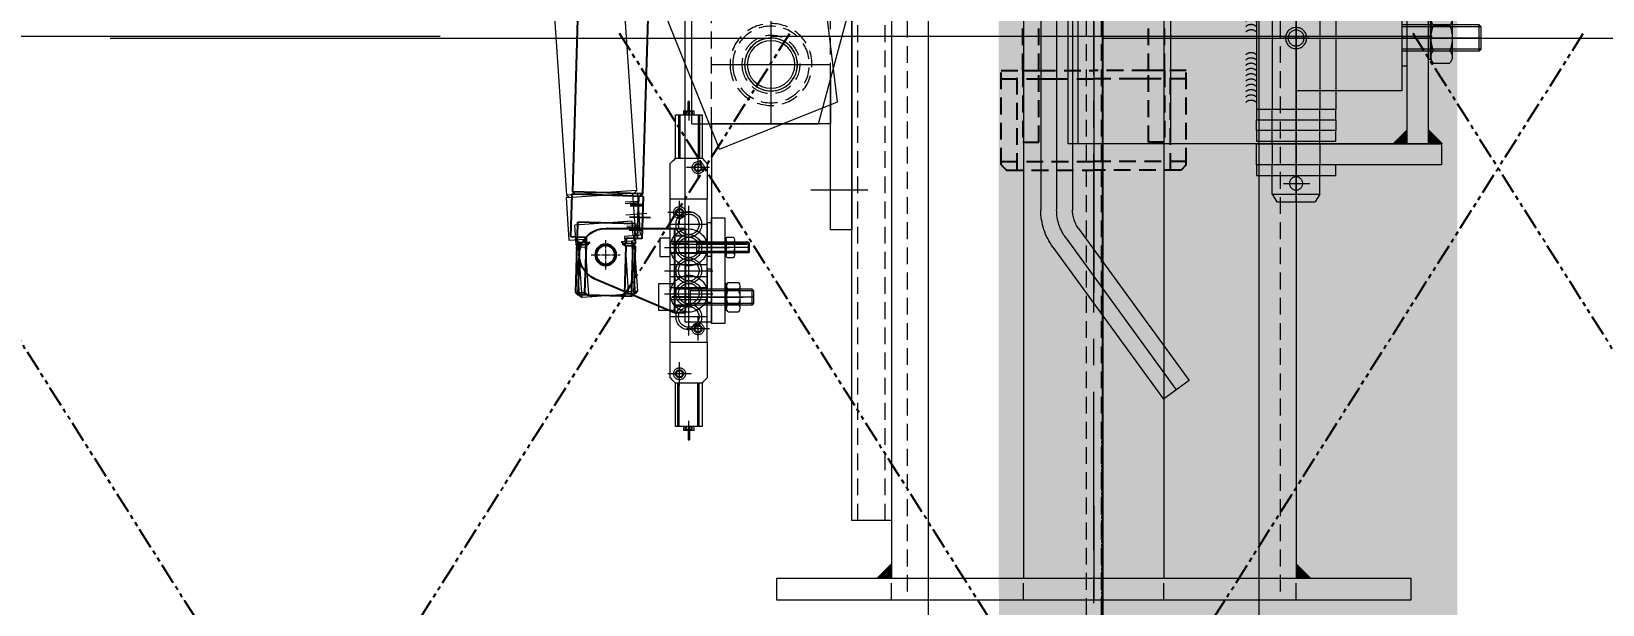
# Model space of a CAD drawing. Header units: inches. Extents: x 702888 to 852715, y 9845 to 271320.
# Drawn here: x 740424 to 741018, y 84140 to 84357 of the extents above; entities that cross this region are included whole.
import ezdxf

# ---------------------------------------------------------------- set-up
doc = ezdxf.new("R2010")
doc.units = ezdxf.units.IN
doc.header["$MEASUREMENT"] = 0
doc.header["$PDMODE"] = 34
for name, pattern in [('CENTER', [2, 1.25, -0.25, 0.25, -0.25]), ('CENTER2', [1.125, 0.75, -0.125, 0.125, -0.125]), ('DASHED2', [0.375, 0.25, -0.125]), ('DASHEDX2', [1.5, 1, -0.5]), ('GESTRICHELT2', [9.525, 6.35, -3.175]), ('HIDDEN', [9.525, 6.35, -3.175]), ('MITTE2', [725.805, 483.87, -80.645, 80.645, -80.645]), ('PHANTOM2', [31.75, 15.875, -3.175, 3.175, -3.175, 3.175, -3.175])]:
    doc.linetypes.add(name, pattern=pattern)
doc.layers.get('0').update_dxf_attribs({"lineweight": 5})
doc.layers.get('Defpoints').update_dxf_attribs({"lineweight": 5})
for name, color, linetype, lineweight in [('AIR PIPE', 120, 'Continuous', 5), ('Beam 200', 6, 'Continuous', 0), ('CABLE TRAY', 30, 'Continuous', 5), ('chain', 2, 'Continuous', 5), ('chain con', 52, 'Continuous', 5), ('cl', 6, 'CENTER', 5), ('DUENN', 1, 'Continuous', 0), ('MITTE', 1, 'MITTE2', 0), ('UNSICHTBAR', 1, 'GESTRICHELT2', 0), ('VERBINDUNGSELEMENTE', 5, 'Continuous', 0), ('VOLLINIE', 7, 'Continuous', 0), ('VOLLLINIE', 7, 'Continuous', 0)]:
    doc.layers.add(name, color=color, linetype=linetype, lineweight=lineweight)
for name, color, linetype in [('FESTO', 5, 'Continuous'), ('M_Klinke', 20, 'GESTRICHELT2'), ('Nozzle', 7, 'Continuous'), ('PF2-6 m', 200, 'Continuous')]:
    doc.layers.add(name, color=color, linetype=linetype)
doc.styles.add('s', font='simplex.shx', dxfattribs={"width": 0.8})
doc.dimstyles.new('D1', dxfattribs={"dimscale": 66, "dimtxt": 2.5, "dimasz": 2.5, "dimexe": 1, "dimexo": 1, "dimgap": 1.25, "dimtad": 1, "dimdec": 0, "dimdsep": 46, "dimtxsty": 'Standard', "dimblk": 'OPEN30', "dimcen": 2.5, "dimclrd": 150, "dimclre": 150, "dimclrt": 140, "dimadec": 0, "dimazin": 0, "dimtfac": 1, "dimtdec": 0, "dimtmove": 0, "dimatfit": 3, "dimfxl": 1, "dimtfill": 1, "dimlwd": 13, "dimlwe": 13, "dimarcsym": 0})
doc.dimstyles.new('mahesh', dxfattribs={"dimscale": 150, "dimtxt": 3, "dimasz": 2.5, "dimexe": 1, "dimexo": 1, "dimgap": 1, "dimtad": 1, "dimdec": 1, "dimzin": 12, "dimtxsty": 's', "dimcen": 2.5, "dimclrd": 1, "dimclre": 1, "dimclrt": 1, "dimadec": 0, "dimazin": 3, "dimtfac": 1, "dimtdec": 1, "dimtmove": 0, "dimatfit": 3, "dimfxl": 1.25, "dimlwd": 13, "dimlwe": 13, "dimarcsym": 0})

# ---------------------------------------------------------------- blocks, each defined once
blk = doc.blocks.new('_Open30')
at = {"color": 0, "linetype": 'ByBlock', "lineweight": -2}
for p, q in [((-1, 0.2679), (0, 0)), ((0, 0), (-1, -0.2679)), ((0, 0), (-1, 0))]:
    blk.add_line(p, q, dxfattribs=at)
blk = doc.blocks.new('*D156')
at = {"color": 150, "lineweight": 13, "transparency": 16777216}
for p, q in [((740754.07, 90221.03), (738503.88, 90221.03)), ((738578.88, 79892.14), (738578.88, 90033.53)), ((740754.07, 79704.64), (738503.88, 79704.64))]:
    blk.add_line(p, q, dxfattribs=at)
at = {"layer": 'Defpoints', "color": 0, "transparency": 16777216}
for p in [(738578.88, 90221.03), (740829.07, 90221.03), (740829.07, 79704.64)]:
    blk.add_point(p, dxfattribs=at)
at = {"color": 150, "lineweight": 13, "transparency": 16777216, "xscale": 187.5, "yscale": 187.5, "zscale": 187.5}
for p, rotation in [((738578.88, 90221.03), 90), ((738578.88, 79704.64), 270)]:
    blk.add_blockref('_Open30', p, dxfattribs=dict(at, rotation=rotation))
at = {"color": 140, "transparency": 16777216, "insert": (738391.38, 84962.83), "char_height": 187.5, "attachment_point": 5, "rotation": 90, "bg_fill": 3, "box_fill_scale": 1.25, "bg_fill_color": 256, "bg_fill_true_color": 13158600, "bg_fill_transparency": 0}
blk.add_mtext('10516', dxfattribs=at)
blk = doc.blocks.new('T6YY6')
at = {"linetype": 'CENTER2', "ltscale": 80}
blk.add_line((706263.83, 77134.13), (706263.83, 83265.35), dxfattribs=at)
for p, q in [((706201.33, 77210.38), (706201.33, 83210.38)), ((706326.33, 77210.38), (706326.33, 83210.38))]:
    blk.add_line(p, q)
at = {"linetype": 'HIDDEN'}
for p, q in [((706260.98, 83210.38), (706260.98, 77210.38)), ((706266.68, 83210.38), (706266.68, 77210.38))]:
    blk.add_line(p, q, dxfattribs=at)
blk = doc.blocks.new('*D286')
at = {"color": 150, "lineweight": 13, "transparency": 16777216}
for p, q in [((728828.87, 84288.12), (728828.87, 83559.18)), ((742828.87, 84288.12), (742828.87, 83559.18)), ((728993.87, 83625.18), (742663.87, 83625.18))]:
    blk.add_line(p, q, dxfattribs=at)
at = {"layer": 'Defpoints', "color": 0, "transparency": 16777216}
for p in [(728828.87, 84354.12), (742828.87, 84354.12), (742828.87, 83625.18)]:
    blk.add_point(p, dxfattribs=at)
at = {"color": 150, "lineweight": 13, "transparency": 16777216, "xscale": 165, "yscale": 165, "zscale": 165, "rotation": 180}
blk.add_blockref('_Open30', (728828.87, 83625.18), dxfattribs=at)
at = {"color": 150, "lineweight": 13, "transparency": 16777216, "xscale": 165, "yscale": 165, "zscale": 165}
blk.add_blockref('_Open30', (742828.87, 83625.18), dxfattribs=at)
at = {"color": 140, "transparency": 16777216, "insert": (735828.87, 83790.18), "char_height": 165, "attachment_point": 5, "bg_fill": 3, "box_fill_scale": 1.25, "bg_fill_color": 256, "bg_fill_true_color": 13158600, "bg_fill_transparency": 0}
blk.add_mtext('14000', dxfattribs=at)
blk = doc.blocks.new('*D624')
at = {"layer": 'chain', "color": 1, "linetype": 'DASHEDX2', "lineweight": 13, "transparency": 16777216}
for p, q in [((-5068.04, -10027.56), (-5068.04, -10357.69)), ((-3068.04, -10027.56), (-3068.04, -10357.69)), ((-3443.04, -10207.69), (-4693.04, -10207.69))]:
    blk.add_line(p, q, dxfattribs=at)
at = {"layer": 'chain', "color": 1, "linetype": 'DASHEDX2', "transparency": 16777216}
for points in [[(-4693.04, -10145.19), (-4693.04, -10270.19), (-5068.04, -10207.69)], [(-3443.04, -10145.19), (-3443.04, -10270.19), (-3068.04, -10207.69)]]:
    blk.add_solid(points, dxfattribs=at)
at = {"layer": 'Defpoints', "color": 0, "linetype": 'DASHEDX2', "transparency": 16777216}
for p in [(-5068.04, -9877.56), (-3068.04, -9877.56), (-5068.04, -10207.69)]:
    blk.add_point(p, dxfattribs=at)
at = {"layer": 'chain', "color": 1, "linetype": 'DASHEDX2', "transparency": 16777216, "insert": (-4068.04, -9832.69), "char_height": 450, "attachment_point": 5, "style": 's'}
blk.add_mtext('2000', dxfattribs=at)
blk = doc.blocks.new('A$C4D81176E')
at = {"layer": 'Nozzle', "color": 2, "linetype": 'PHANTOM2', "ltscale": 0.5}
for q in [(361.29, 4.67), (361.29, -359.71)]:
    blk.add_line((72.96, -177.52), q, dxfattribs=at)
at = {"layer": 'Nozzle', "color": 2}
for p, q in [((-43.89, -160.17), (-43.98, -160.56)), ((-43.81, -159.77), (-43.89, -160.17)), ((-43.63, -159.37), (-43.81, -159.77)), ((-43.41, -159.02), (-43.63, -159.37)), ((-43.14, -158.67), (-43.41, -159.02)), ((-42.83, -158.4), (-43.14, -158.67)), ((-42.48, -158.14), (-42.83, -158.4)), ((-42.13, -157.92), (-42.48, -158.14)), ((-41.77, -157.74), (-42.13, -157.92)), ((-41.82, -160.26), (-41.91, -160.48)), ((-41.64, -160.03), (-41.82, -160.26)), ((-41.33, -157.61), (-41.77, -157.74)), ((-41.47, -159.86), (-41.64, -160.03)), ((-41.25, -159.68), (-41.47, -159.86)), ((-40.94, -157.52), (-41.33, -157.61)), ((-41.02, -159.59), (-41.25, -159.68)), ((-40.76, -159.5), (-41.02, -159.59)), ((-40.49, -157.52), (-40.94, -157.52)), ((-40.49, -159.5), (-40.76, -159.5)), ((17.67, -154.51), (-40.49, -157.52)), ((17.67, -156.5), (-40.49, -159.5)), ((-26.32, -156.77), (-26.32, -158.75)), ((4.15, -158.49), (4.15, -196.51)), ((16.65, -158.49), (4.15, -158.49)), ((16.92, -158.53), (16.65, -158.49)), ((17.18, -158.58), (16.92, -158.53)), ((17.4, -158.71), (17.18, -158.58)), ((17.62, -158.84), (17.4, -158.71)), ((17.8, -159.02), (17.62, -158.84)), ((18.11, -154.51), (17.67, -154.51)), ((17.93, -156.5), (17.67, -156.5)), ((17.98, -159.24), (17.8, -159.02)), ((18.2, -156.59), (17.93, -156.5)), ((18.06, -159.5), (17.98, -159.24)), ((18.15, -159.73), (18.06, -159.5)), ((18.51, -154.6), (18.11, -154.51)), ((18.15, -159.99), (18.15, -159.73)), ((18.15, -159.99), (18.15, -195.01)), ((18.42, -156.68), (18.2, -156.59)), ((18.64, -156.86), (18.42, -156.68)), ((18.9, -154.74), (18.51, -154.6)), ((18.82, -157.03), (18.64, -156.86)), ((18.95, -157.25), (18.82, -157.03)), ((19.3, -154.91), (18.9, -154.74)), ((19.08, -157.47), (18.95, -157.25)), ((19.17, -157.74), (19.08, -157.47)), ((19.17, -158), (19.17, -157.74)), ((19.17, -165.03), (19.17, -158)), ((19.65, -155.13), (19.3, -154.91)), ((20.01, -155.4), (19.65, -155.13)), ((20.27, -155.66), (20.01, -155.4)), ((20.54, -156.02), (20.27, -155.66)), ((20.76, -156.37), (20.54, -156.02)), ((20.94, -156.77), (20.76, -156.37)), ((21.07, -157.16), (20.94, -156.77)), ((21.16, -157.56), (21.07, -157.16)), ((21.16, -158), (21.16, -157.56)), ((21.16, -165.03), (21.16, -157.96)), ((48.98, -157.52), (28.18, -157.52)), ((28.18, -157.52), (28.18, -197.53)), ((48.98, -157.52), (48.98, -197.53)), ((-43.98, -160.56), (-44.03, -161.01)), ((-44.03, -194.04), (-44.03, -161.01)), ((-41.91, -160.48), (-42, -160.74)), ((-42, -160.74), (-42, -161.01)), ((-42, -194.04), (-42, -161.01)), ((28.18, -165.03), (18.15, -165.03)), ((49.64, -162.86), (48.98, -162.73)), ((50.3, -163.04), (49.64, -162.86)), ((50.92, -163.3), (50.3, -163.04)), ((51.54, -163.61), (50.92, -163.3)), ((52.11, -163.97), (51.54, -163.61)), ((52.64, -164.32), (52.11, -163.97)), ((53.17, -164.76), (52.64, -164.32)), ((53.66, -165.25), (53.17, -164.76)), ((54.1, -165.78), (53.66, -165.25)), ((54.5, -166.31), (54.1, -165.78)), ((54.9, -166.88), (54.5, -166.31)), ((48.98, -167.5), (28.18, -167.5)), ((55.21, -167.5), (54.9, -166.88)), ((55.47, -168.12), (55.21, -167.5)), ((55.65, -168.73), (55.47, -168.12)), ((55.82, -169.4), (55.65, -168.73)), ((55.96, -170.06), (55.82, -169.4)), ((56, -170.77), (55.96, -170.06)), ((56, -170.77), (55.96, -184.32)), ((62.98, -170.77), (56, -170.77)), ((62.98, -170.77), (62.98, -171.69)), ((72.96, -171.69), (62.98, -171.69)), ((72.96, -171.69), (72.96, -174.83)), ((68.67, -177.52), (72.96, -174.83)), ((68.67, -177.52), (72.96, -180.35)), ((72.96, -183.49), (62.98, -183.44)), ((62.98, -183.44), (62.98, -184.37)), ((72.96, -180.35), (72.96, -183.49)), ((28.18, -190.02), (18.15, -190.02)), ((19.17, -190.02), (19.17, -197.04)), ((21.16, -190.02), (21.16, -197.04)), ((48.98, -187.5), (28.18, -187.5)), ((53.17, -190.29), (53.66, -189.8)), ((53.66, -189.8), (54.1, -189.31)), ((54.1, -189.31), (54.5, -188.74)), ((54.5, -188.74), (54.85, -188.17)), ((54.85, -188.17), (55.16, -187.59)), ((55.16, -187.59), (55.43, -186.97)), ((55.43, -186.97), (55.65, -186.31)), ((55.65, -186.31), (55.78, -185.69)), ((55.78, -185.69), (55.91, -184.99)), ((55.91, -184.99), (55.96, -184.32)), ((62.98, -184.37), (55.96, -184.32)), ((-44.03, -194.04), (-43.98, -194.44)), ((-43.98, -194.44), (-43.89, -194.88)), ((-43.89, -194.88), (-43.81, -195.28)), ((-43.81, -195.28), (-43.63, -195.67)), ((-43.63, -195.67), (-43.41, -196.03)), ((-42, -194.04), (-42, -194.3)), ((-42, -194.3), (-41.91, -194.53)), ((-41.91, -194.53), (-41.82, -194.79)), ((-41.82, -194.79), (-41.64, -195.01)), ((-41.64, -195.01), (-41.47, -195.19)), ((-41.47, -195.19), (-41.25, -195.32)), ((-41.25, -195.32), (-41.02, -195.45)), ((-41.02, -195.45), (-40.76, -195.5)), ((-40.76, -195.5), (-40.49, -195.54)), ((17.67, -198.54), (-40.49, -195.54)), ((17.62, -196.16), (17.8, -195.98)), ((17.62, -196.16), (17.8, -195.98)), ((17.8, -195.98), (17.98, -195.76)), ((17.8, -195.98), (17.98, -195.76)), ((17.98, -195.76), (18.06, -195.54)), ((17.98, -195.76), (18.06, -195.54)), ((18.06, -195.54), (18.15, -195.28)), ((18.06, -195.54), (18.15, -195.28)), ((18.15, -195.28), (18.15, -195.01)), ((18.15, -195.28), (18.15, -195.01)), ((48.98, -192.32), (49.64, -192.18)), ((49.64, -192.18), (50.26, -191.96)), ((50.26, -191.96), (50.92, -191.74)), ((50.92, -191.74), (51.5, -191.43)), ((51.5, -191.43), (52.07, -191.08)), ((52.07, -191.08), (52.64, -190.73)), ((52.64, -190.73), (53.17, -190.29)), ((-43.41, -196.03), (-43.14, -196.34)), ((-43.14, -196.34), (-42.83, -196.65)), ((-42.83, -196.65), (-42.48, -196.91)), ((-42.48, -196.91), (-42.13, -197.13)), ((-42.13, -197.13), (-41.77, -197.31)), ((-41.77, -197.31), (-41.33, -197.44)), ((-41.33, -197.44), (-40.94, -197.53)), ((-40.94, -197.53), (-40.49, -197.53)), ((17.67, -200.53), (-40.49, -197.53)), ((-26.32, -196.25), (-26.32, -198.28)), ((16.65, -196.51), (4.15, -196.51)), ((16.65, -196.51), (16.92, -196.51)), ((16.65, -196.51), (16.92, -196.51)), ((16.92, -196.51), (17.18, -196.42)), ((16.92, -196.51), (17.18, -196.42)), ((17.18, -196.42), (17.4, -196.34)), ((17.18, -196.42), (17.4, -196.34)), ((17.4, -196.34), (17.62, -196.16)), ((17.4, -196.34), (17.62, -196.16)), ((17.67, -198.54), (17.93, -198.5)), ((17.67, -200.53), (18.11, -200.49)), ((17.93, -198.5), (18.2, -198.46)), ((18.11, -200.49), (18.51, -200.44)), ((18.2, -198.46), (18.42, -198.32)), ((18.42, -198.32), (18.64, -198.19)), ((18.51, -200.44), (18.9, -200.31)), ((18.64, -198.19), (18.82, -198.01)), ((18.82, -198.01), (18.95, -197.79)), ((18.9, -200.31), (19.3, -200.13)), ((18.95, -197.79), (19.08, -197.53)), ((19.08, -197.53), (19.17, -197.31)), ((19.17, -197.31), (19.17, -197.04)), ((19.3, -200.13), (19.65, -199.91)), ((19.65, -199.91), (20.01, -199.65)), ((20.01, -199.65), (20.27, -199.34)), ((20.27, -199.34), (20.54, -199.03)), ((20.54, -199.03), (20.76, -198.68)), ((20.76, -198.68), (20.94, -198.28)), ((20.94, -198.28), (21.07, -197.88)), ((21.07, -197.88), (21.16, -197.44)), ((21.16, -197.44), (21.16, -197.04)), ((48.98, -197.53), (28.18, -197.53))]:
    blk.add_line(p, q, dxfattribs=at)
at = {"layer": 'Nozzle', "color": 8, "linetype": 'HIDDEN'}
for p, q in [((8.17, -170.5), (8.17, -184.5)), ((18.15, -170.5), (8.17, -170.5)), ((18.15, -184.5), (8.17, -184.5))]:
    blk.add_line(p, q, dxfattribs=at)
at = {"layer": 'Nozzle', "color": 1, "linetype": 'CENTER2', "ltscale": 0.25}
blk.add_line((72.96, -177.52), (-46.92, -177.52), dxfattribs=at)
blk = doc.blocks.new('*U304')
at = {"color": 0, "linetype": 'ByBlock', "lineweight": -2, "extrusion": (0, 0, -1), "xscale": -1, "zscale": -1, "rotation": 270}
blk.add_blockref('A$C4D81176E', (177.52, -113.19, 0), dxfattribs=at)
blk = doc.blocks.new('*U318')
at = {"layer": 'chain', "color": 0, "linetype": 'ByBlock', "lineweight": -2, "transparency": 16777216}
for p in [(11400, 0), (11700, 0), (12000, 0)]:
    blk.add_blockref('*U304', p, dxfattribs=at)
blk = doc.blocks.new('*U294')
at = {"color": 0, "linetype": 'ByBlock', "lineweight": -2, "extrusion": (0, 0, -1), "xscale": -1, "zscale": -1, "rotation": 270}
blk.add_blockref('A$C4D81176E', (177.52, -113.19, 0), dxfattribs=at)
blk = doc.blocks.new('*U320')
at = {"layer": 'chain', "color": 0, "linetype": 'ByBlock', "lineweight": -2, "transparency": 16777216}
for p in [(11700, 0), (12000, 0), (12300, 0)]:
    blk.add_blockref('*U294', p, dxfattribs=at)
blk = doc.blocks.new('Schweisraupe20')
for centre in [(-1.84, 2), (0.16, 2), (2.16, 2), (4.16, 2), (6.16, 2), (8.16, 2), (10.16, 2), (12.16, 2), (14.16, 2), (16.16, 2)]:
    blk.add_arc(centre, 2.72, 312.62102, 47.37898)
blk = doc.blocks.new('Rücklaufsperre_d')
at = {"layer": 'MITTE'}
for p, q in [((-4.2, 70), (-5, 69.2)), ((-5, 69.2), (5, 69.2)), ((-5, 69.2), (-5, 40)), ((-4.2, 70), (4.2, 70)), ((-4.2, 70), (-4.2, 40)), ((0, 70), (0, 40)), ((4.2, 70), (4.2, 40)), ((5, 69.2), (4.2, 70)), ((5, 69.2), (5, 40)), ((-48, 55), (-48, -15)), ((-40, 55), (-48, 55)), ((-40, -15), (-40, 55)), ((-9.46, 51.94), (-9.46, 58.06)), ((7.19, 59), (-7.19, 59)), ((-4.84, 51.94), (-4.84, 58.06)), ((4.82, 51.94), (4.82, 58.06)), ((9.44, 51.89), (9.44, 58.11)), ((40, -15), (40, 55)), ((40, 55), (48, 55)), ((48, 55), (48, -15)), ((-40, 50), (40, 50)), ((-40, 50), (-40, -84.52)), ((7.19, 51), (-7.19, 51)), ((-7.14, 51), (-7.17, 51)), ((40, 50), (40, -84.52)), ((-40, 42), (40, 42)), ((20, 40), (-20, 40)), ((-20, 40), (-20, 15)), ((20, 15), (20, 40)), ((-52, -15), (-52, 15)), ((-52, 15), (-48, 15)), ((-48, 15), (-48, -15)), ((-39, -15), (-39, 15)), ((-39, 15), (-35, 15)), ((-35, 15), (-35, -15)), ((-31, 15), (-35, 15)), ((-35, 15), (-35, -15)), ((-31, -15), (-31, 15)), ((-31, 15), (-27, 15)), ((-31, -15), (-31, 15)), ((-27, 15), (-27, -15)), ((27, 15), (-27, 15)), ((-27, 15), (-27, -15)), ((-20, 15), (-20, 0)), ((20, 15), (20, 0)), ((27, 15), (27, -15)), ((27, 15), (27, -15)), ((31, 15), (27, 15)), ((31, -15), (31, 15)), ((31, -15), (31, 15)), ((31, 15), (35, 15)), ((35, 15), (35, -15)), ((35, 15), (35, -15)), ((39, 15), (35, 15)), ((39, -15), (39, 15)), ((48, 15), (48, -15)), ((52, 15), (48, 15)), ((52, -15), (52, 15)), ((-59, 9), (-62, 7.27)), ((-62, -7.27), (-62, 7.27)), ((-59, 9), (-48, 9)), ((-59, -9), (-59, 9)), ((-40, 9), (-48, 9)), ((-40, 9), (-27, 9)), ((27, 9), (-27, 9)), ((27, 9), (40, 9)), ((48, 9), (40, 9)), ((48, 9), (59, 9)), ((59, -9), (59, 9)), ((59, 9), (62, 7.27)), ((62, -7.27), (62, 7.27)), ((-55, -4.72), (-55, 5.22)), ((-20, 0), (20, 0)), ((-5, 0), (5, 0)), ((0, 5), (0, -5)), ((55, -4.72), (55, 5.22)), ((-59, -9), (-62, -7.27)), ((-59, -9), (-48, -9)), ((-40, -9), (-48, -9)), ((-40, -9), (-27, -9)), ((27, -9), (-27, -9)), ((27, -9), (40, -9)), ((48, -9), (40, -9)), ((48, -9), (59, -9)), ((59, -9), (62, -7.27)), ((-48, -15), (-52, -15)), ((-48, -15), (-40, -15)), ((-35, -15), (-39, -15)), ((-35, -15), (-31, -15)), ((-27, -15), (-31, -15)), ((27, -15), (-27, -15)), ((27, -15), (31, -15)), ((35, -15), (31, -15)), ((35, -15), (39, -15)), ((48, -15), (40, -15)), ((48, -15), (52, -15)), ((-129.6, -40.47), (-136.64, -50.18)), ((-72.05, -82.23), (-129.6, -40.47)), ((-75.57, -87.09), (-133.12, -45.33)), ((-40, -47.32), (40, -47.32)), ((-79.1, -91.95), (-136.64, -50.18)), ((-40, -82.33), (40, -82.33)), ((40, -84.52), (-65, -84.52)), ((-40, -84.52), (-40, -86.33)), ((40, -86.33), (-40, -86.33)), ((40, -84.52), (40, -86.33)), ((40, -84.52), (40, -96.52)), ((40, -90.52), (-65, -90.52)), ((40, -96.52), (-65, -96.52))]:
    blk.add_line(p, q, dxfattribs=at)
at = {"layer": 'MITTE', "ltscale": 0.5}
blk.add_line((-62, 0), (62, 0), dxfattribs=at)
at = {"layer": 'MITTE'}
for points in [[(-8, 50), (-8, 51), (8, 51), (8, 50)], [(-10.5, 40), (-10.5, 42), (10.5, 42), (10.5, 40)]]:
    blk.add_lwpolyline(points, close=True, dxfattribs=at)
for centre, radius in [((-55, 0), 2.5), ((0, 0), 4), ((0, 0), 3), ((55, 0), 2.5)]:
    blk.add_circle(centre, radius, dxfattribs=at)
for centre, radius, start, end in [((-7.15, 55.69), 3.31, 45.74857, 134.30329), ((-0.01, 46.09), 12.91, 68.01768, 111.98232), ((7.15, 55.63), 3.37, 47.29026, 133.82379), ((-7.15, 54.31), 3.31, 225.70418, 314.24396), ((-0.01, 64.36), 13.33, 248.75456, 291.24544), ((7.15, 54.53), 3.49, 228.01261, 310.87334), ((-65, -72.52), 12, 234.03051, 270), ((-65, -72.52), 18, 234.03051, 270), ((-65, -72.52), 24, 234.03051, 270)]:
    blk.add_arc(centre, radius, start, end, dxfattribs=at)
for points in [[(-34.34, 50), (-40, 55.66), (-40, 50)], [(40, 55.66), (34.34, 50), (40, 50)], [(-40, 36.34), (-34.34, 42), (-40, 42)], [(34.34, 42), (40, 36.34), (40, 42)]]:
    blk.add_solid(points, dxfattribs=at)
for p in [(-24.32, -19), (2.31, -19)]:
    blk.add_blockref('Schweisraupe20', p, dxfattribs=at)
blk = doc.blocks.new('CPE14-M1BH-5J-1-8 D')
at = {"layer": 'MITTE', "ltscale": 0.4}
for p, q in [((-40.832244, -0.332244), (-40.5, 0)), ((-40.5, 0), (-27, 0)), ((-39, -7.893137), (-39, 0.893137)), ((-27, 0), (-27, -14)), ((-27, 0), (27, 0)), ((-10.9, 0), (-10.9, -14)), ((-8.7, 2.153137), (-8.7, -16.153137)), ((-6.5, -14), (-6.5, 0)), ((-2.2, 0), (-2.2, -14)), ((0, 2.153137), (0, -16.153137)), ((2.2, -14), (2.2, 0)), ((6.6, 0), (6.6, -14)), ((8.8, 2.153137), (8.8, -16.153137)), ((11, -14), (11, 0)), ((22, -7.893137), (22, 0.893137)), ((27, -14), (27, 0)), ((27, 0), (40.5, 0)), ((40.5, 0), (41.498109, -0.998109)), ((-60.5, -5.75), (-58.99, -5.75)), ((-59, -5), (-60.49, -5)), ((-60.49, -6.747794), (-60.49, -5)), ((-60.25, -6), (-60.49, -5.76)), ((-59, -12), (-59, -2)), ((-59, -2), (-42.5, -2)), ((-59, -2.9), (-42.51, -2.9)), ((-59, -3.4), (-42.51, -3.4)), ((-43.393137, -3.5), (-34.606863, -3.5)), ((-42.51, -12), (-42.51, -2)), ((-42.5, -2), (-41.498109, -0.998109)), ((-41.498109, -0.998109), (-40.832244, -0.332244)), ((-17.5, -13.997137), (-17.5, -0.002863)), ((17.5, -13.997137), (17.5, -0.002863)), ((17.606863, -3.5), (26.393137, -3.5)), ((41.498109, -0.998109), (42.165655, -1.665655)), ((42.165655, -1.665655), (42.5, -2)), ((42.5, -2), (59, -2)), ((42.51, -2), (42.51, -12)), ((59, -3.08), (42.51, -3.08)), ((59, -3.58), (42.51, -3.58)), ((60.5, -5.75), (58.99, -5.75)), ((59, -2), (59, -12)), ((60.49, -5), (59, -5)), ((60.49, -5.76), (60.25, -6)), ((60.49, -5), (60.49, -6.747794)), ((-64, -6.75), (-64, -7.25)), ((-59, -6.75), (-64, -6.75)), ((-59, -7.25), (-64, -7.25)), ((-62.643137, -7), (-56.846863, -7)), ((-60.5, -8.25), (-58.99, -8.25)), ((-60.49, -7.252206), (-60.49, -6.747794)), ((-60.49, -9), (-60.49, -7.252206)), ((-60.49, -8.24), (-60.25, -8)), ((-60.49, -9), (-59, -9)), ((-58.99, -6), (-60.25, -6)), ((-60.25, -8), (-60.25, -6)), ((-60.25, -8), (-58.99, -8)), ((-59, -10.42), (-42.51, -10.42)), ((-59, -10.92), (-42.51, -10.92)), ((-58.99, -8), (-58.99, -6)), ((-26.393137, -10.5), (-17.606863, -10.5)), ((-24.497137, -7), (24.497137, -7)), ((-22, -14.893137), (-22, -6.106863)), ((34.606863, -10.5), (43.393137, -10.5)), ((39, -14.893137), (39, -6.106863)), ((59, -10.6), (42.51, -10.6)), ((59, -11.1), (42.51, -11.1)), ((62.643137, -7), (56.846863, -7)), ((60.25, -6), (58.99, -6)), ((58.99, -6), (58.99, -8)), ((58.99, -8), (60.25, -8)), ((60.5, -8.25), (58.99, -8.25)), ((59, -6.75), (64, -6.75)), ((59, -7.25), (64, -7.25)), ((59, -9), (60.49, -9)), ((60.25, -6), (60.25, -8)), ((60.25, -8), (60.49, -8.24)), ((60.49, -6.747794), (60.49, -7.252206)), ((60.49, -7.252206), (60.49, -9)), ((64, -7.25), (64, -6.75)), ((-42.5, -12), (-59, -12)), ((-42.165655, -12.334345), (-42.5, -12)), ((-41.498109, -13.001891), (-42.165655, -12.334345)), ((-40.5, -14), (-41.498109, -13.001891)), ((-27, -14), (-40.5, -14)), ((-27, -14), (27, -14)), ((40.5, -14), (27, -14)), ((40.832244, -13.667756), (40.5, -14)), ((41.498109, -13.001891), (40.832244, -13.667756)), ((42.5, -12), (41.498109, -13.001891)), ((59, -12), (42.5, -12))]:
    blk.add_line(p, q, dxfattribs=at)
for centre, radius in [((-39, -3.5), 2.25), ((-39, -3.5), 1.49), ((-39, -3.5), 1.2), ((-17.5, -7), 4.854), ((-17.5, -7), 3.8912), ((-8.7, -7), 6.99), ((-8.7, -7), 4.854), ((-8.7, -7), 3.8912), ((0, -7), 4.854), ((0, -7), 3.8912), ((8.8, -7), 6.99), ((8.8, -7), 4.854), ((8.8, -7), 3.8912), ((17.5, -7), 4.854), ((17.5, -7), 3.8912), ((22, -3.5), 2.25), ((22, -3.5), 1.49), ((22, -3.5), 1.2), ((-22, -10.5), 2.25), ((-22, -10.5), 1.49), ((-22, -10.5), 1.2), ((39, -10.5), 2.25), ((39, -10.5), 1.49), ((39, -10.5), 1.2)]:
    blk.add_circle(centre, radius, dxfattribs=at)
blk = doc.blocks.new('125A_6')
at = {"layer": 'VERBINDUNGSELEMENTE'}
blk.add_lwpolyline([(-6.25, 0), (-6.25, 1.6), (6.25, 1.6), (6.25, 0)], close=True, dxfattribs=at)
blk = doc.blocks.new('z4x30')
at = {"layer": 'DUENN'}
for p, q in [((30, 1.6), (10, 1.6)), ((30, 1.6), (10, 1.6)), ((30, -1.6), (10, -1.6))]:
    blk.add_line(p, q, dxfattribs=at)
at = {"layer": 'MITTE'}
blk.add_line((30, 0), (0, 0), dxfattribs=at)
at = {"layer": 'VERBINDUNGSELEMENTE'}
for p, q in [((29.6, 2), (0, 2)), ((0, 2), (0, -2)), ((10, 2), (10, -2)), ((29.6, 2), (29.6, -2)), ((30, 1.6), (29.6, 2)), ((30, 1.6), (30, -1.6)), ((29.6, -2), (0, -2)), ((29.6, -2), (30, -1.6))]:
    blk.add_line(p, q, dxfattribs=at)
blk.add_lwpolyline([(-4, -3.5), (-4, 3.5), (0, 3.5), (0, -3.5)], close=True, dxfattribs=at)
blk = doc.blocks.new('S_4')
at = {"layer": 'VERBINDUNGSELEMENTE'}
blk.add_lwpolyline([(-3.5, 0), (-3.5, 0.5), (3.5, 0.5), (3.5, 0)], close=True, dxfattribs=at)
blk = doc.blocks.new('M_4')
at = {"layer": 'VERBINDUNGSELEMENTE'}
for p, q in [((-3.84, 0.38), (-3.84, 2.82)), ((2.93, 3.2), (-2.93, 3.2)), ((2.93, 0), (-2.93, 0)), ((-2.91, 0), (-2.92, 0)), ((-1.99, 0.38), (-1.99, 2.82)), ((1.98, 0.38), (1.98, 2.82)), ((3.82, 0.36), (3.82, 2.84))]:
    blk.add_line(p, q, dxfattribs=at)
for centre, radius, start, end in [((-2.91, 1.88), 1.32, 45.74857, 134.30329), ((-2.91, 1.32), 1.32, 225.70418, 314.24396), ((-0.01, -2.22), 5.42, 68.55898, 111.44102), ((-0.01, 5.62), 5.6, 249.27854, 290.72146), ((2.91, 1.85), 1.35, 47.29026, 133.82379), ((2.91, 1.41), 1.4, 228.01261, 310.87334)]:
    blk.add_arc(centre, radius, start, end, dxfattribs=at)
blk = doc.blocks.new('S_6')
at = {"layer": 'VERBINDUNGSELEMENTE'}
blk.add_lwpolyline([(-5, 0), (-5, 0.7), (5, 0.7), (5, 0)], close=True, dxfattribs=at)
blk = doc.blocks.new('M_6')
at = {"layer": 'VERBINDUNGSELEMENTE'}
for p, q in [((-5.53, 0.56), (-5.53, 4.44)), ((4.17, 5), (-4.17, 5)), ((4.17, 0), (-4.17, 0)), ((-4.14, 0), (-4.15, 0)), ((-2.76, 0.56), (-2.76, 4.44)), ((2.75, 0.56), (2.75, 4.44)), ((5.52, 0.54), (5.52, 4.46))]:
    blk.add_line(p, q, dxfattribs=at)
for centre, radius, start, end in [((-4.15, 3.02), 1.98, 45.74857, 134.30329), ((-4.15, 1.99), 1.99, 225.70418, 314.24396), ((-0.01, -2.02), 7.02, 66.89064, 113.10936), ((-0.01, 7.27), 7.25, 247.66339, 292.33661), ((4.15, 2.98), 2.02, 47.29026, 133.82379), ((4.15, 2.12), 2.09, 228.01261, 310.87334)]:
    blk.add_arc(centre, radius, start, end, dxfattribs=at)
blk = doc.blocks.new('z6x30')
at = {"layer": 'DUENN'}
for p, q in [((30, 2.4), (6, 2.4)), ((30, -2.4), (6, -2.4))]:
    blk.add_line(p, q, dxfattribs=at)
at = {"layer": 'MITTE'}
blk.add_line((30, 0), (0, 0), dxfattribs=at)
at = {"layer": 'VERBINDUNGSELEMENTE'}
for p, q in [((29.4, 3), (0, 3)), ((6, 3), (6, -3)), ((30, 2.4), (29.4, 3)), ((29.4, 3), (29.4, -3)), ((30, 2.4), (30, -2.4)), ((29.4, -3), (0, -3)), ((29.4, -3), (30, -2.4))]:
    blk.add_line(p, q, dxfattribs=at)
blk.add_lwpolyline([(-6, -5), (-6, 5), (0, 5), (0, -5)], close=True, dxfattribs=at)
blk = doc.blocks.new('Sperrklinke')
at = {"layer": 'MITTE'}
for p, q in [((0, -11), (0, 11)), ((-11, 0), (11, 0))]:
    blk.add_line(p, q, dxfattribs=at)
at = {"layer": 'UNSICHTBAR'}
blk.add_circle((0, 0), 11, dxfattribs=at)
at = {"layer": 'VOLLINIE'}
for p, q in [((-22.5, 18), (155.55, 65.71)), ((-22.5, -30), (-22.5, 18)), ((-22.5, -30), (307.5, -30))]:
    blk.add_line(p, q, dxfattribs=at)
for radius in [10, 9]:
    blk.add_circle((0, 0), radius, dxfattribs=at)
blk = doc.blocks.new('Sperrklinke_offen')
for p, q in [((-22.5, 18), (155.55, 65.71)), ((-22.5, -30), (-22.5, 18)), ((-22.5, -30), (307.5, -30))]:
    blk.add_line(p, q)
blk.add_circle((0, 0), 10)
blk = doc.blocks.new('Grundkörper_375_d')
at = {"layer": 'MITTE'}
for p, q in [((-47.5, 36.56), (-47.5, 14.98)), ((0, -22.5), (0, 22.5)), ((-22.5, 0), (22.5, 0)), ((-88, -37.5), (-88, -10.53)), ((-68, -37.5), (-68, -9.07))]:
    blk.add_line(p, q, dxfattribs=at)
at = {"layer": 'UNSICHTBAR'}
for p, q in [((-5.71, 22.5), (243.96, 22.5)), ((-22.5, -22.5), (22.5, -22.5))]:
    blk.add_line(p, q, dxfattribs=at)
for radius in [15.5, 14.5]:
    blk.add_circle((0, 0), radius, dxfattribs=at)
at = {"layer": 'VOLLINIE'}
for p, q in [((-5.71, 22.5), (-22.5, 22.5)), ((-22.5, 22.5), (-22.5, -22.5)), ((-22.5, -22.5), (-97.5, -22.5)), ((-97.5, -22.5), (-97.5, -32.5)), ((-97.5, -32.5), (22.5, -32.5))]:
    blk.add_line(p, q, dxfattribs=at)
blk.add_lwpolyline([(24.15, 30.5), (-62.5, 30.5), (-62.5, 22.5), (-5.71, 22.5)], dxfattribs=at)
blk = doc.blocks.new('FR')
for p, q in [((-462.11, -171.47), (-462.51, -177.4)), ((-446.15, -172.54), (-462.11, -171.47)), ((-458.98, -171.68), (-459.31, -176.53)), ((-458.4, -171.71), (-458.73, -176.57)), ((-453.93, -169.01), (-454.45, -176.85)), ((-484.29, -173.4), (-485.64, -193.52)), ((-483.54, -175.99), (-484.55, -177.34)), ((-483.31, -172.55), (-484.29, -173.4)), ((-464.33, -174.74), (-484.29, -173.4)), ((-483.31, -172.55), (-483.54, -175.99)), ((-465.42, -177.21), (-483.54, -175.99)), ((-465.19, -173.76), (-483.31, -172.55)), ((-465.19, -173.76), (-465.42, -177.21)), ((-464.6, -178.68), (-465.42, -177.21)), ((-464.33, -174.74), (-465.19, -173.76)), ((-464.5, -177.27), (-464.6, -178.68)), ((-464.33, -174.74), (-464.5, -177.27)), ((-462.51, -177.4), (-464.5, -177.27)), ((-464.27, -173.83), (-464.33, -174.74)), ((-462.28, -173.96), (-464.27, -173.83)), ((-462.29, -174.09), (-456.8, -174.45)), ((-446.27, -174.34), (-462.23, -173.27)), ((-456.8, -174.45), (-458.26, -196.15)), ((-449.85, -172.29), (-450.18, -177.14)), ((-449.28, -172.33), (-449.6, -177.18)), ((-446.15, -172.54), (-447.95, -199.48)), ((-445.17, -172.85), (-446.94, -199.29)), ((-445.17, -172.85), (-446.23, -173.78)), ((-359.86, -178.58), (-445.17, -172.85)), ((-484.55, -191.06), (-485.38, -189.58)), ((-484.78, -194.5), (-485.64, -193.52)), ((-465.69, -194.86), (-485.64, -193.52)), ((-484.78, -194.5), (-484.55, -191.06)), ((-466.66, -195.72), (-484.78, -194.5)), ((-466.43, -192.27), (-484.55, -191.06)), ((-466.66, -195.72), (-466.43, -192.27)), ((-465.69, -194.86), (-466.66, -195.72)), ((-465.42, -190.92), (-466.43, -192.27)), ((-465.75, -195.78), (-465.69, -194.86)), ((-463.75, -195.91), (-465.75, -195.78)), ((-465.69, -194.86), (-465.52, -192.33)), ((-465.52, -192.33), (-465.42, -190.92)), ((-463.52, -192.47), (-465.52, -192.33)), ((-463.92, -198.41), (-463.52, -192.47)), ((-463.74, -195.79), (-458.26, -196.15)), ((-447.95, -199.48), (-463.92, -198.41)), ((-446.94, -199.29), (-447.87, -198.23)), ((-361.63, -205.02), (-446.94, -199.29))]:
    blk.add_line(p, q)
for radius in [4, 4, 3.5]:
    blk.add_circle((-469.5, -184.5), radius)
at = {"layer": 'cl', "color": 1}
for p, q in [((-469.5, -190.02), (-469.5, -178.98)), ((-475.02, -184.5), (-463.98, -184.5))]:
    blk.add_line(p, q, dxfattribs=at)
at = {"layer": 'FESTO'}
for p, q in [((-485.5, -153.5), (-485.5, -159.5)), ((-465.5, -153.5), (-465.5, -159.5)), ((-459.5, -154.5), (-491.5, -154.5)), ((-491.5, -154.5), (-491.5, -158.5)), ((-491.5, -158.5), (-478.69, -188.43)), ((-459.5, -158.5), (-491.5, -158.5)), ((-488.8, -158.5), (-488.8, -154.5)), ((-482.2, -158.5), (-482.2, -154.5)), ((-468.8, -158.5), (-468.8, -154.5)), ((-462.2, -158.5), (-462.2, -154.5)), ((-459.5, -158.5), (-459.5, -154.5)), ((-459.5, -184.5), (-459.5, -158.5)), ((-447.4, -170.35), (-463.4, -170.82)), ((-463.4, -170.82), (-463.22, -176.76)), ((-447.35, -172.16), (-463.34, -172.62)), ((-460.26, -170.73), (-460.12, -175.59)), ((-459.68, -170.71), (-459.54, -175.57)), ((-455.49, -167.58), (-455.26, -175.45)), ((-451.12, -170.46), (-450.98, -175.32)), ((-450.54, -170.44), (-450.4, -175.3)), ((-447.4, -170.35), (-446.62, -197.34)), ((-446.4, -170.57), (-447.37, -171.6)), ((-360.93, -168.08), (-446.4, -170.57)), ((-446.4, -170.57), (-445.62, -197.06)), ((-484.39, -173.93), (-485.29, -174.88)), ((-465.3, -174.29), (-485.29, -174.88)), ((-485.29, -174.88), (-484.7, -195.03)), ((-484.29, -177.38), (-485.17, -178.82)), ((-466.24, -173.4), (-484.39, -173.93)), ((-484.39, -173.93), (-484.29, -177.38)), ((-466.14, -176.85), (-484.29, -177.38)), ((-465.3, -174.29), (-466.24, -173.4)), ((-466.24, -173.4), (-466.14, -176.85)), ((-465.18, -178.24), (-466.14, -176.85)), ((-463.32, -173.32), (-465.32, -173.37)), ((-465.32, -173.37), (-465.3, -174.29)), ((-465.3, -174.29), (-465.22, -176.82)), ((-463.22, -176.76), (-465.22, -176.82)), ((-465.22, -176.82), (-465.18, -178.24)), ((-463.32, -173.44), (-457.82, -173.28)), ((-457.82, -173.28), (-457.19, -195.02)), ((-483.85, -192.47), (-484.81, -191.08)), ((-464.71, -194.44), (-484.7, -195.03)), ((-483.75, -195.92), (-484.7, -195.03)), ((-465.7, -191.94), (-483.85, -192.47)), ((-483.75, -195.92), (-483.85, -192.47)), ((-465.6, -195.39), (-483.75, -195.92)), ((-464.82, -190.5), (-465.7, -191.94)), ((-465.6, -195.39), (-465.7, -191.94)), ((-464.71, -194.44), (-465.6, -195.39)), ((-464.78, -191.92), (-464.82, -190.5)), ((-462.78, -191.86), (-464.78, -191.92)), ((-464.71, -194.44), (-464.78, -191.92)), ((-464.68, -195.36), (-464.71, -194.44)), ((-462.68, -195.31), (-464.68, -195.36)), ((-462.61, -197.8), (-462.78, -191.86)), ((-462.69, -195.18), (-457.19, -195.02)), ((-360.16, -194.57), (-445.62, -197.06)), ((-446.62, -197.34), (-462.61, -197.8)), ((-445.62, -197.06), (-446.65, -196.09))]:
    blk.add_line(p, q, dxfattribs=at)
for radius in [4, 4, 3.5, 3.5]:
    blk.add_circle((-469.5, -184.5), radius, dxfattribs=at)
blk.add_arc((-469.5, -184.5), 10, 203.1621, 0, dxfattribs=at)
at = {"layer": 'M_Klinke'}
for p, q in [((-435.43, 35), (-437.43, 33)), ((-437.43, 33), (-437.43, 0)), ((-435.43, 35), (-399.74, 35)), ((-434.22, 35), (-434.22, 0)), ((-402.96, 35), (-402.96, 0)), ((-399.74, 35), (-399.74, 26.75)), ((-437.43, 29), (-399.74, 29)), ((-426.93, 26.75), (-426.93, 20.75)), ((-399.74, 26.75), (-426.93, 26.75)), ((-399.74, 26.75), (-196.93, 26.75)), ((-399.74, 26.75), (-399.74, 20.75)), ((-426.93, 20.75), (-399.74, 20.75)), ((-426.93, 20.75), (-399.74, 20.75)), ((-402.96, 20), (-402.96, 12)), ((-399.74, 20.75), (-196.93, 20.75)), ((-399.74, 20.75), (-399.74, 0)), ((-437.43, -33), (-437.43, 0)), ((-434.22, -35), (-434.22, 0)), ((-402.96, -35), (-402.96, 0)), ((-399.74, -20.75), (-399.74, 0)), ((-402.96, -20), (-402.96, -12)), ((-426.93, -20.75), (-399.74, -20.75)), ((-426.93, -20.75), (-399.74, -20.75)), ((-426.93, -26.75), (-426.93, -20.75)), ((-399.74, -20.75), (-196.93, -20.75)), ((-399.74, -26.75), (-399.74, -20.75)), ((-437.43, -29), (-399.74, -29)), ((-399.74, -26.75), (-426.93, -26.75)), ((-399.74, -26.75), (-196.93, -26.75)), ((-399.74, -35), (-399.74, -26.75)), ((-435.43, -35), (-437.43, -33)), ((-435.43, -35), (-399.74, -35))]:
    blk.add_line(p, q, dxfattribs=at)
at = {"layer": 'MITTE'}
for p, q in [((0, 0), (-600, 0)), ((-485.5, -159.5), (-485.5, -132.53)), ((-466.7, -143.95), (-466.7, -137.65))]:
    blk.add_line(p, q, dxfattribs=at)
at = {"layer": 'UNSICHTBAR'}
for p, q in [((-600, 76.5), (-592, 76.5)), ((0, 70.5), (-600, 70.5)), ((-600, 26.5), (-592, 26.5)), ((-600, -26.5), (-592, -26.5)), ((0, -70.5), (-600, -70.5)), ((-600, -76.5), (-592, -76.5)), ((-570, -78.8), (-30, -78.8)), ((-570, -89.2), (-30, -89.2))]:
    blk.add_line(p, q, dxfattribs=at)
at = {"layer": 'VOLLINIE'}
for p, q in [((-8, 76.5), (-592, 76.5)), ((-8, 26.5), (-592, 26.5)), ((-237.5, -26.5), (-592, -26.5)), ((-317.37, -76.5), (-592, -76.5))]:
    blk.add_line(p, q, dxfattribs=at)
for points in [[(-592, 120), (-592, -120), (-600, -120), (-600, 120)], [(-495.5, -144.5), (-455.5, -144.5), (-455.5, -139.5), (-495.5, -139.5)]]:
    blk.add_lwpolyline(points, close=True, dxfattribs=at)
for points in [[(-592, 82.44), (-586.06, 76.5), (-592, 82.44), (-592, 76.5)], [(-592, -82.44), (-586.06, -76.5), (-592, -82.44), (-592, -76.5)]]:
    blk.add_solid(points, dxfattribs=at)
at = {"layer": 'VOLLLINIE'}
for p, q in [((-570, -76.5), (-570, -91.5)), ((-570, -91.5), (-373.35, -91.5))]:
    blk.add_line(p, q, dxfattribs=at)
at = {"layer": 'MITTE'}
for name, p in [('Rücklaufsperre_d', (-387.5, 76.5)), ('Sperrklinke', (-397.5, -122))]:
    blk.add_blockref(name, p, dxfattribs=at)
for name, p, rotation in [('Sperrklinke_offen', (-397.5, -122), 338.14619405343), ('z4x30', (-466.7, -160.09), 90)]:
    blk.add_blockref(name, p, dxfattribs=dict(at, rotation=rotation))
at = {"layer": 'UNSICHTBAR'}
for name, p in [('Grundkörper_375_d', (-397.5, -122)), ('M_6', (-485.5, -138.8)), ('M_4', (-466.7, -139)), ('S_6', (-485.5, -139.5)), ('S_4', (-466.7, -139.5))]:
    blk.add_blockref(name, p, dxfattribs=at)
at = {"layer": 'UNSICHTBAR', "rotation": 90}
for name, p in [('z6x30', (-485.5, -158.5)), ('z4x30', (-466.7, -160.1))]:
    blk.add_blockref(name, p, dxfattribs=at)
at = {"layer": 'VERBINDUNGSELEMENTE', "rotation": 180}
for p in [(-481.2, -144.49), (-463.7, -144.5)]:
    blk.add_blockref('125A_6', p, dxfattribs=at)
at = {"layer": 'VOLLINIE', "xscale": -1, "rotation": 180}
blk.add_blockref('CPE14-M1BH-5J-1-8 D', (-475.5, -160.1), dxfattribs=at)
blk = doc.blocks.new('A$C3bb54d8b')
at = {"color": 1, "linetype": 'DASHED2', "ltscale": 1000}
blk.add_lwpolyline([(-3068.04, -9877.56), (-17068.04, -9877.56), (-17068.04, -9577.56), (-3068.04, -9577.56)], close=True, dxfattribs=at)
at = {"layer": 'chain', "color": 7, "linetype": 'Continuous'}
for name, p in [('*U320', (-17068.04, -10124.51, 0)), ('*U318', (-16768.04, -10124.51, 0))]:
    blk.add_blockref(name, p, dxfattribs=at)
at = {"layer": 'chain', "color": 5, "linetype": 'DASHEDX2'}
dim = blk.add_linear_dim(base=(-5068.04, -10207.69), p1=(-3068.04, -9877.56), p2=(-5068.04, -9877.56), dimstyle='mahesh', override={"dimfxl": 0.35}, dxfattribs=at)
dim.commit()
dim.dimension.update_dxf_attribs({"geometry": '*D624', "text_midpoint": (-4068.04, -9832.69)})

msp = doc.modelspace()

# ---------------------------------------------------------------- linework, layer by layer
at = {"color": 1, "linetype": 'DASHED2', "ltscale": 1000}
msp.add_line((728828.868, 84354.124), (742828.868, 84354.124), dxfattribs=at)
at = {"layer": 'PF2-6 m', "ltscale": 20}
msp.add_line((740829.068, 90234.979), (740829.069, 79704.639), dxfattribs=at)

# ---------------------------------------------------------------- next in the draw order: dimensions: what is measured, and where the dimension line sits
at = {"color": 140}
dim = msp.add_linear_dim(base=(738578.882, 90221.029), p1=(740829.069, 79704.639), p2=(740829.068, 90221.029), angle=90, dimstyle='D1', override={"dimscale": 75}, dxfattribs=at)
dim.commit()
dim.dimension.update_dxf_attribs({"geometry": '*D156', "text_midpoint": (738391.382, 84962.834)})

# ---------------------------------------------------------------- next in the draw order: linework, layer by layer
at = {"layer": 'AIR PIPE', "const_width": 75}
msp.add_lwpolyline([(751044.526, 82560.876), (751044.526, 78656.595), (740828.621, 78656.595), (740825.786, 91271.685), (748836.806, 91283.626), (758837.206, 91283.626), (758837.206, 87061.186), (777238.484, 87061.186), (777238.484, 91283.631), (809419.463, 91283.631), (809419.463, 86072.513)], dxfattribs=at)
at = {"layer": 'CABLE TRAY', "const_width": 150}
msp.add_lwpolyline([(740888.271, 78756.412), (740888.271, 91183.631), (758612.206, 91183.631), (758612.206, 87161.186), (767113.084, 87147.598), (767113.084, 91196.126), (777013.484, 91184.501), (809194.463, 91184.501), (809194.463, 86172.513)], dxfattribs=at)

# ---------------------------------------------------------------- next in the draw order: block references
at = {"layer": 'Beam 200'}
msp.add_blockref('T6YY6', (34561.94, 1446.216), dxfattribs=at)

# ---------------------------------------------------------------- next in the draw order: dimensions: what is measured, and where the dimension line sits
dim = msp.add_linear_dim(base=(742828.868, 83625.178), p1=(728828.868, 84354.124), p2=(742828.868, 84354.124), dimstyle='D1')
dim.commit()
dim.dimension.update_dxf_attribs({"geometry": '*D286', "text_midpoint": (735828.868, 83790.178)})

# ---------------------------------------------------------------- next in the draw order: linework, layer by layer
at = {"layer": 'chain con', "color": 51, "true_color": 0xf7f281}
msp.add_lwpolyline([(744598.872, 89711.271, 60, 60, 0), (742848.912, 89711.451, 60, 60, 0.4142136), (742048.912, 88911.451, 60, 60, 0), (742048.912, 81702.53, 60, 60, 0.1211806), (742163.014, 81238.649, 60, 60, 0), (742773.673, 80249.305, 60, 60, -1.3085558), (740828.912, 79716.006, 60, 60, 0), (740828.912, 90221.029, 60, 60, -0.4216391), (741982.824, 91346.126, 60, 60, 0), (757774.714, 91346.126, 60, 60, -0.4142563)], format="xyseb", dxfattribs=at)

# ---------------------------------------------------------------- next in the draw order: block references
msp.add_blockref('A$C3bb54d8b', (745896.712, 94232.263))
at = {"xscale": -1, "rotation": 270}
msp.add_blockref('FR', (740825.771, 84741.624), dxfattribs=at)

doc.saveas('drawing.dxf')
